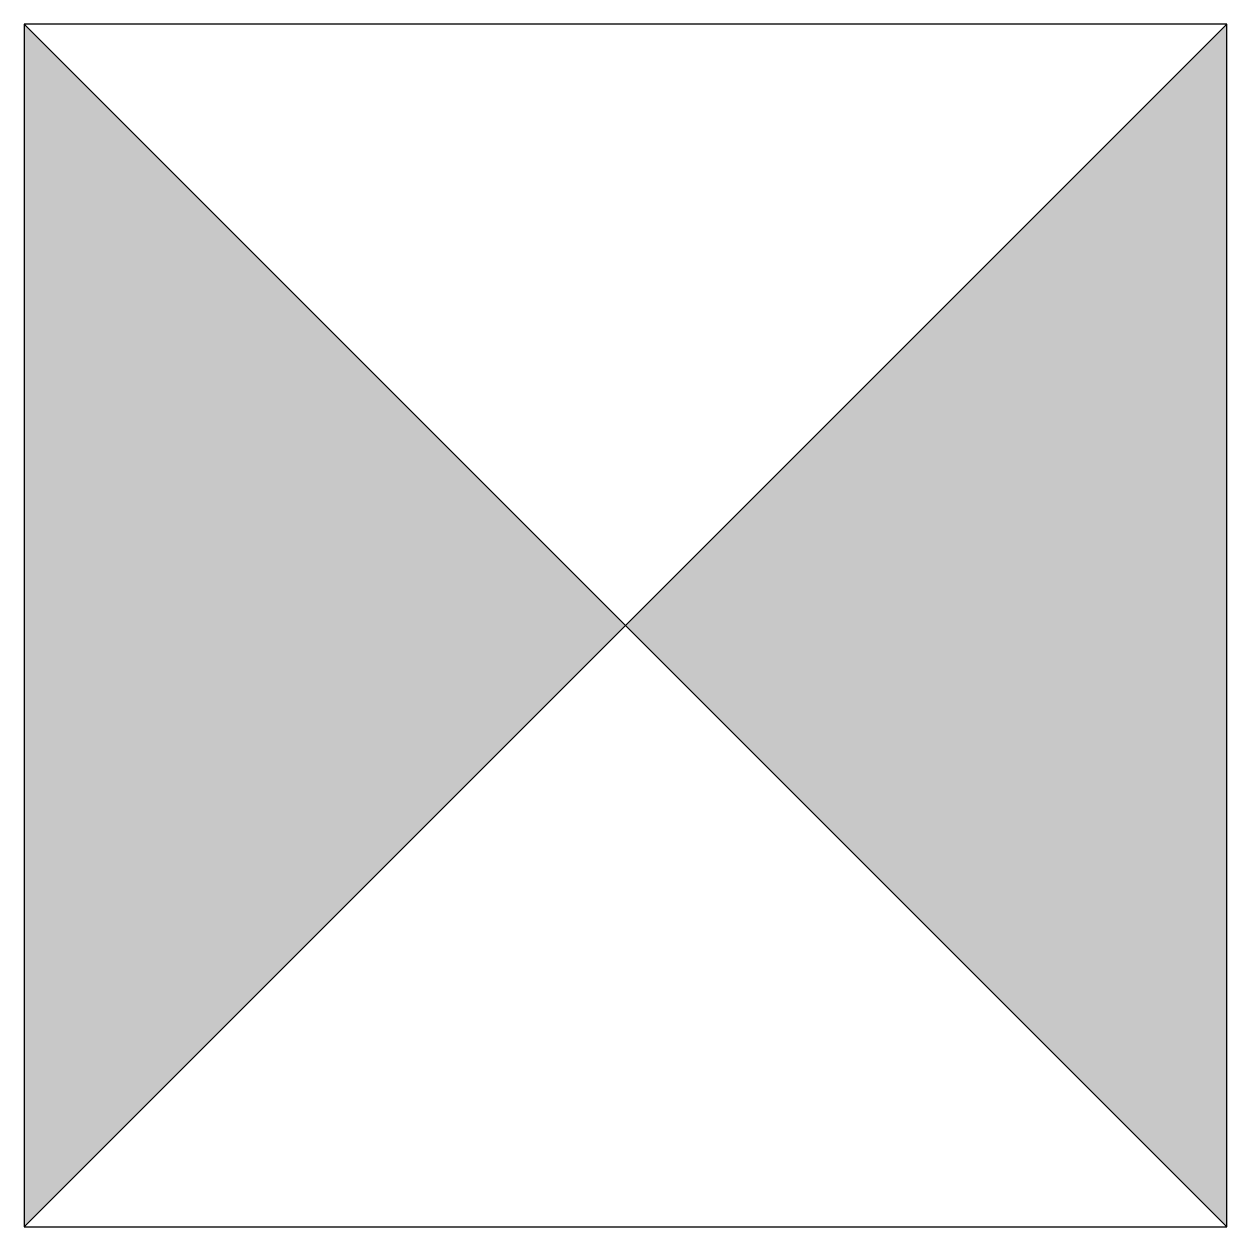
# Model space of a CAD drawing. Extents: x -2 to 2, y -2 to 2.
import ezdxf

# ---------------------------------------------------------------- set-up
doc = ezdxf.new("R2010")
doc.units = 0
doc.header["$LTSCALE"] = 0.2

msp = doc.modelspace()

# ---------------------------------------------------------------- linework, layer by layer
for p, q in [((-2, -2), (2, 2)), ((-2, 2), (2, -2))]:
    msp.add_line(p, q)
at = {"flags": 128}
msp.add_lwpolyline([(-2, -2), (2, -2), (2, 2), (-2, 2)], close=True, dxfattribs=at)
for points in [[(-2, 2), (0, 0), (-2, -2)], [(0, 0), (2, 2), (2, -2)], [(2, -2), (2, 2), (2, -2)]]:
    msp.add_solid(points)

doc.saveas('drawing.dxf')
